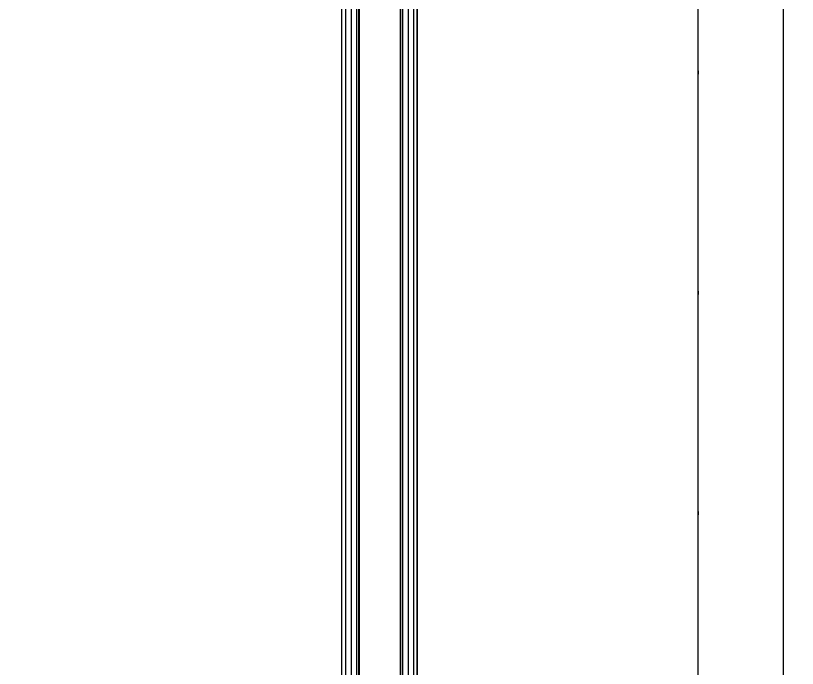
# Model space of a CAD drawing. Header units: inches. Extents: x 21 to 32698, y 13 to 3712.
# Drawn here: x 12811.74 to 12834.62, y 1405.74 to 1424.85 of the extents above; entities that cross this region are included whole.
import ezdxf

# ---------------------------------------------------------------- set-up
doc = ezdxf.new("R2010")
doc.units = ezdxf.units.IN
doc.header["$MEASUREMENT"] = 0
doc.set_wipeout_variables(frame=1)
doc.linetypes.add('DOT', pattern=[6.35, 0, -6.35])
doc.linetypes.add('IMPORT-HIDDEN2', pattern=[47.625, 31.75, -15.875])
for name, color, linetype, lineweight in [('Z_MİM_-KM-BEAM-RAY', 8, 'DOT', 25), ('Z_MİM_-KM-GLAZ', 8, 'Continuous', 25), ('Z_MİM_-KM-RAY-1', 8, 'IMPORT-HIDDEN2', 25), ('Z_MİM_-KM-WALL-PL', 8, 'Continuous', 25), ('Z_MİM_-KM-WALL-PLASTER', 8, 'Continuous', 25), ('Z_MİM_aksesuar_k', 8, 'Continuous', 25)]:
    doc.layers.add(name, color=color, linetype=linetype, lineweight=lineweight)

# ---------------------------------------------------------------- blocks, each defined once
blk = doc.blocks.new('*U176')
blk.add_wipeout([(160, -25), (160, 16.5), (0, 16.5), (0, -25)])
at = {"layer": 'Z_MİM_-KM-RAY-1', "ltscale": 0.15}
blk.add_line((160, 0), (0, 0), dxfattribs=at)
at = {"layer": 'Z_MİM_aksesuar_k'}
for p, q in [((14.772, -8.224), (74.256, -8.224)), ((74.256, -8.224), (14.772, -8.224)), ((14.772, -8.333), (74.256, -8.333)), ((14.772, -8.491), (74.256, -8.491)), ((14.772, -8.65), (74.256, -8.65)), ((14.772, -8.709), (74.256, -8.709)), ((14.772, -8.724), (74.256, -8.724)), ((14.772, -9.924), (74.256, -9.924)), ((14.772, -9.94), (74.256, -9.94)), ((14.772, -9.999), (74.256, -9.999)), ((14.772, -10.157), (74.256, -10.157)), ((14.772, -10.316), (74.256, -10.316)), ((74.256, -10.424), (14.772, -10.424))]:
    blk.add_line(p, q, dxfattribs=at)
blk = doc.blocks.new('-KM_Kiriş İzi-1K')
at = {"layer": 'Z_MİM_-KM-BEAM-RAY'}
blk.add_line((3500.001, 525), (3500.001, 155), dxfattribs=at)

msp = doc.modelspace()

# ---------------------------------------------------------------- block references
at = {"layer": 'Z_MİM_-KM-GLAZ', "ltscale": 1.5, "rotation": 270}
msp.add_blockref('*U176', (12831.714, 1467.084), dxfattribs=at)

# ---------------------------------------------------------------- next in the draw order: linework, layer by layer
at = {"layer": 'Z_MİM_-KM-WALL-PL'}
msp.add_lwpolyline([(11341.714, 1162.159), (11341.714, 982.083), (12831.715, 982.083), (12831.715, 2582.084), (9041.715, 2582.084), (9041.715, 1637.083), (9331.714, 1637.083), (9331.714, 982.083), (10641.714, 982.083), (10641.714, 1161.832)], dxfattribs=at)
at = {"layer": 'Z_MİM_-KM-WALL-PLASTER'}
msp.add_lwpolyline([(11339.214, 1162.159), (11339.214, 979.583), (12834.215, 979.583), (12834.215, 2584.584), (9039.215, 2584.584), (9039.215, 1634.583), (9329.214, 1634.583), (9329.214, 979.583), (10644.214, 979.583), (10644.214, 1161.832)], dxfattribs=at)

# ---------------------------------------------------------------- next in the draw order: block references
at = {"layer": 'Z_MİM_-KM-BEAM-RAY'}
msp.add_blockref('-KM_Kiriş İzi-1K', (9331.714, 982.083), dxfattribs=at)

doc.saveas('drawing.dxf')
